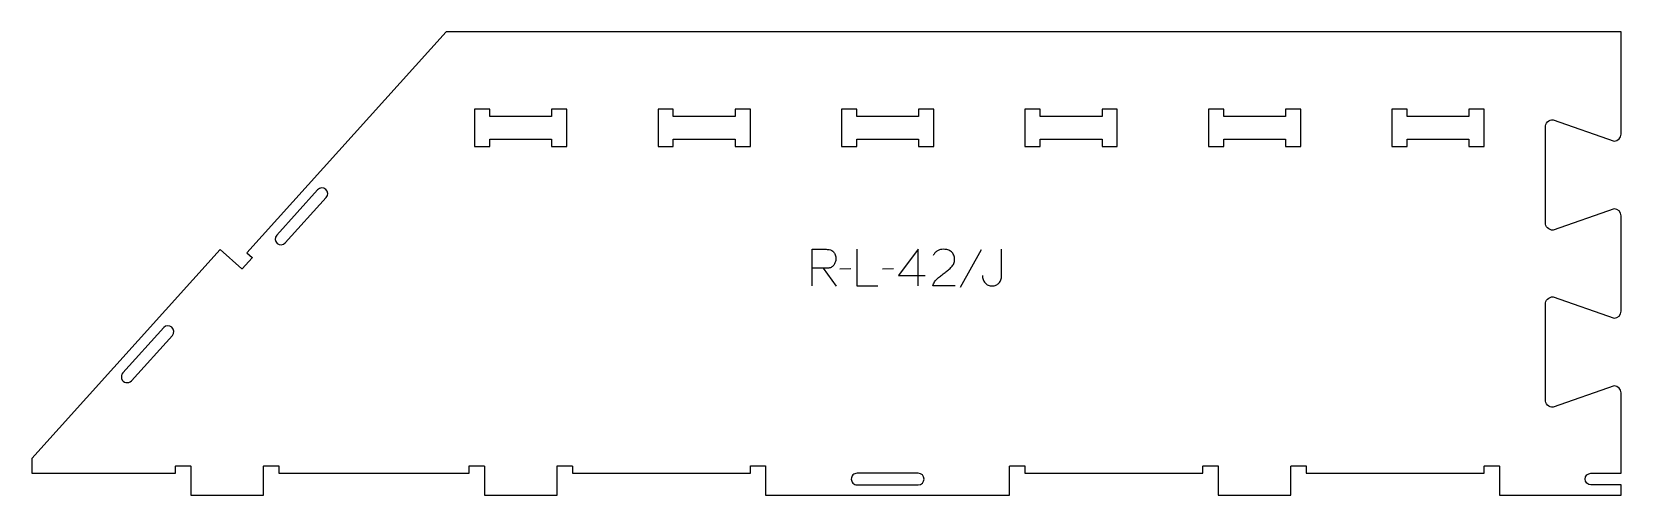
# Model space of a CAD drawing. Extents: x 0 to 1300, y 0 to 380.
import ezdxf

# ---------------------------------------------------------------- set-up
doc = ezdxf.new("R2010")
doc.units = 0
for name, color, linetype in [('1_ANYTOOL_1MMDEEP_LABELS_S', 2, 'CONTINUOUS'), ('3_ANYTOOL_CUTTHROUGH_INSID', 4, 'CONTINUOUS'), ('4_ANYTOOL_CUTTHROUGH_OUTSI', 5, 'CONTINUOUS')]:
    doc.layers.add(name, color=color, linetype=linetype)

msp = doc.modelspace()

# ---------------------------------------------------------------- linework, layer by layer
at = {"layer": '1_ANYTOOL_1MMDEEP_LABELS_S'}
for p, q in [((776.103928, 200.898826), (758.918214, 170.127397)), ((647.061071, 185.813111), (657.518214, 171.327397)), ((669.518214, 185.255968), (660.7325, 185.170254)), ((704.403928, 185.255968), (695.618214, 185.170254)), ((708.689643, 180.027397), (730.461071, 180.027397))]:
    msp.add_line(p, q, dxfattribs=at)
for points in [[(638.061071, 171.370254), (638.061071, 201.370254), (649.418214, 201.370254, -0.030274), (651.184027, 201.263239, -0.049), (652.905714, 200.880076, -0.050774), (654.238237, 200.287619, -0.06445), (655.396785, 199.40954, -0.0646), (656.286697, 198.273509, -0.052254), (656.891428, 196.958647, -0.050381), (657.280564, 195.266098, -0.031337), (657.389643, 193.527397, -0.040022), (657.279482, 192.15334, -0.042626), (656.945, 190.816683, -0.04247), (656.376315, 189.526963, -0.036572), (655.611071, 188.341683, -0.051097), (654.669293, 187.327728, -0.061981), (653.527143, 186.552397, -0.061813), (652.21814, 186.075897, -0.049309), (650.8325, 185.898826, -0.003273), (649.964849, 185.861134, -0.003121), (649.096785, 185.83454, -0.003882), (648.079004, 185.81762, -0.002215), (647.061071, 185.813111), (638.103928, 185.813111)], [(754.889643, 171.413111), (736.589643, 171.455968, -0.034491), (737.252421, 173.2033, -0.037732), (738.159285, 174.836326, -0.037744), (739.29858, 176.310962, -0.03482), (740.639643, 177.605968, -0.00859), (743.598867, 180.004551, -0.008791), (746.639643, 182.298826, 0.020588), (749.458931, 184.532268, 0.025206), (752.061071, 187.013111, 0.046908), (753.081666, 188.314353, 0.051091), (753.828928, 189.788111, 0.050722), (754.277661, 191.436286, 0.041139), (754.418214, 193.141683, 0.039396), (754.275569, 194.949268, 0.058519), (753.786071, 196.688111, 0.060358), (752.995513, 198.095227, 0.061397), (751.889643, 199.270254, 0.048006), (750.533686, 200.192214, 0.045901), (749.028928, 200.845254, 0.045216), (747.288867, 201.247814, 0.034258), (745.503928, 201.370254, 0.055622), (742.869358, 201.076267, 0.079896), (740.425357, 200.095254, 0.080617), (738.455969, 198.429554, 0.060287), (737.018214, 196.270254)], [(777.175357, 179.855968, 0.042103), (777.310363, 178.255536, 0.047252), (777.727143, 176.705968, 0.047186), (778.432371, 175.251545, 0.040905), (779.3825, 173.941683, 0.051999), (780.553594, 172.833995, 0.059275), (781.937857, 172.013111, 0.058727), (783.527877, 171.522072, 0.045585), (785.189643, 171.370254, 0.043776), (786.774774, 171.509301, 0.056372), (788.296785, 171.95954, 0.056967), (789.624169, 172.7091, 0.051325), (790.761071, 173.727397, 0.045772), (791.689706, 174.958297, 0.04947), (792.368214, 176.341683, 0.049135), (792.775893, 177.880732, 0.04021), (792.903928, 179.470254), (792.903928, 201.370254)]]:
    msp.add_lwpolyline(points, format="xyb", dxfattribs=at)
for points in [[(674.661071, 201.370254), (674.661071, 171.370254), (691.761071, 171.370254)], [(724.675357, 171.370254), (724.718214, 201.413111), (708.689643, 180.027397)]]:
    msp.add_lwpolyline(points, dxfattribs=at)
at = {"layer": '3_ANYTOOL_CUTTHROUGH_INSID'}
for points in [[(425.000599, 291.5), (425.000599, 285.5), (437.500599, 285.5), (437.500599, 316), (425.000599, 316), (425.000599, 310), (374.500599, 310), (374.500599, 316), (362.000599, 316), (362.000599, 285.5), (374.500599, 285.5), (374.500599, 291.5)], [(549.750599, 310), (524.500599, 310), (524.500599, 316), (512.000599, 316), (512.000599, 285.5), (524.500599, 285.5), (524.500599, 291.5), (575.000599, 291.5), (575.000599, 285.5), (587.500599, 285.5), (587.500599, 316), (575.000599, 316), (575.000599, 310)], [(725.000599, 291.5), (725.000599, 285.5), (737.500599, 285.5), (737.500599, 316), (725.000599, 316), (725.000599, 310), (674.500599, 310), (674.500599, 316), (662.000599, 316), (662.000599, 285.5), (674.500599, 285.5), (674.500599, 291.5)], [(849.750599, 310), (824.500599, 310), (824.500599, 316), (812.000599, 316), (812.000599, 285.5), (824.500599, 285.5), (824.500599, 291.5), (849.750599, 291.5), (875.000599, 291.5), (875.000599, 285.5), (887.500599, 285.5), (887.500599, 315.75), (887.500599, 316), (875.000599, 316), (875.000599, 310)], [(974.500599, 291.5), (1025.000599, 291.5), (1025.000599, 285.5), (1037.500599, 285.5), (1037.500599, 316), (1025.000599, 316), (1025.000599, 310), (974.500599, 310), (974.500599, 316), (962.000599, 316), (962.000599, 285.5), (974.500599, 285.5)], [(1149.7506, 291.5), (1175.0006, 291.5), (1175.0006, 285.5), (1187.2506, 285.5), (1187.5006, 285.5), (1187.5006, 316), (1175.2506, 316), (1175.0006, 316), (1175.0006, 310), (1149.7506, 310), (1124.500599, 310), (1124.500599, 316), (1112.250599, 316), (1112.000599, 316), (1112.000599, 285.5), (1124.250599, 285.5), (1124.500599, 285.5), (1124.500599, 291.5)]]:
    msp.add_lwpolyline(points, close=True, dxfattribs=at)
for points in [[(233.692207, 250.082329), (200.235974, 212.925457, 1), (207.295846, 206.568712), (240.75208, 243.725584, 1)], [(107.889598, 137.265105), (74.433364, 100.108233, 1), (81.493236, 93.751488), (114.94947, 130.90836, 1)], [(674.750599, 8.5), (724.750599, 8.5, 1), (724.750599, 18), (674.750599, 18, 0.414214), (670.000599, 13.25, 0.414214)]]:
    msp.add_lwpolyline(points, format="xyb", close=True, dxfattribs=at)
at = {"layer": '4_ANYTOOL_CUTTHROUGH_OUTSI'}
msp.add_lwpolyline([(154.127081, 201.320089), (0, 30.144765), (0, 18), (117.500599, 18), (117.500599, 23.75, -0.414214), (117.750599, 24), (129.750599, 24, -0.414214), (130.000599, 23.75), (130.000599, 0), (189.500599, 0), (189.500599, 23.75, -0.414214), (189.750599, 24), (201.750599, 24, -0.414214), (202.000599, 23.75), (202.000599, 18), (357.500599, 18), (357.500599, 23.75, -0.414214), (357.750599, 24), (369.750599, 24, -0.414214), (370.000599, 23.75), (370.000599, 0), (429.500599, 0), (429.500599, 23.75, -0.414214), (429.750599, 24), (441.750599, 24, -0.414214), (442.000599, 23.75), (442.000599, 18), (587.500599, 18), (587.500599, 23.75, -0.414214), (587.750599, 24), (599.750599, 24, -0.414214), (600.000599, 23.75), (600.000599, 0), (799.500599, 0), (799.500599, 23.75, -0.414214), (799.750599, 24), (811.750599, 24, -0.414214), (812.000599, 23.75), (812.000599, 18), (849.750599, 18), (957.500599, 18), (957.500599, 23.75, -0.414214), (957.750599, 24), (969.750599, 24, -0.414214), (970.000599, 23.75), (970.000599, 0), (1029.500599, 0), (1029.500599, 23.75, -0.414214), (1029.750599, 24), (1041.750599, 24, -0.414214), (1042.000599, 23.75), (1042.000599, 18), (1149.7506, 18), (1187.5006, 18), (1187.5006, 23.75, -0.414214), (1187.7506, 24), (1199.7506, 24, -0.414214), (1200.0006, 23.75), (1200.0006, 0), (1299.5006, 0), (1299.5006, 8.5), (1274.7506, 8.5, -1), (1274.7506, 18), (1299.5006, 18), (1299.5006, 83.749888, 0.412073), (1293.792647, 89.499734), (1243.833188, 72.013783, -0.084369), (1243.7506, 71.999747, -0.414214), (1237.5006, 78.249747), (1237.5006, 156.249747, -0.414214), (1243.7506, 162.499747, -0.084369), (1243.833188, 162.485712), (1293.792647, 144.99976, 0.412073), (1299.5006, 150.749607), (1299.5006, 228.749607, 0.412073), (1293.792647, 234.499453), (1243.833188, 217.013501, -0.084369), (1243.7506, 216.999466, -0.414214), (1237.5006, 223.249466), (1237.5006, 301.249466, -0.414214), (1243.7506, 307.499466, -0.084369), (1243.833188, 307.48543), (1293.792647, 289.999479, 0.412073), (1299.5006, 295.749325), (1299.5006, 379.5), (1149.7506, 379.5), (849.750599, 379.5), (549.750599, 379.5), (338.782557, 379.5), (175.867819, 198.565037), (180.1409, 194.717534, -0.414214), (180.159403, 194.364465), (172.129831, 185.446732, -0.414214), (171.776763, 185.428228)], format="xyb", close=True, dxfattribs=at)

doc.saveas('drawing.dxf')
